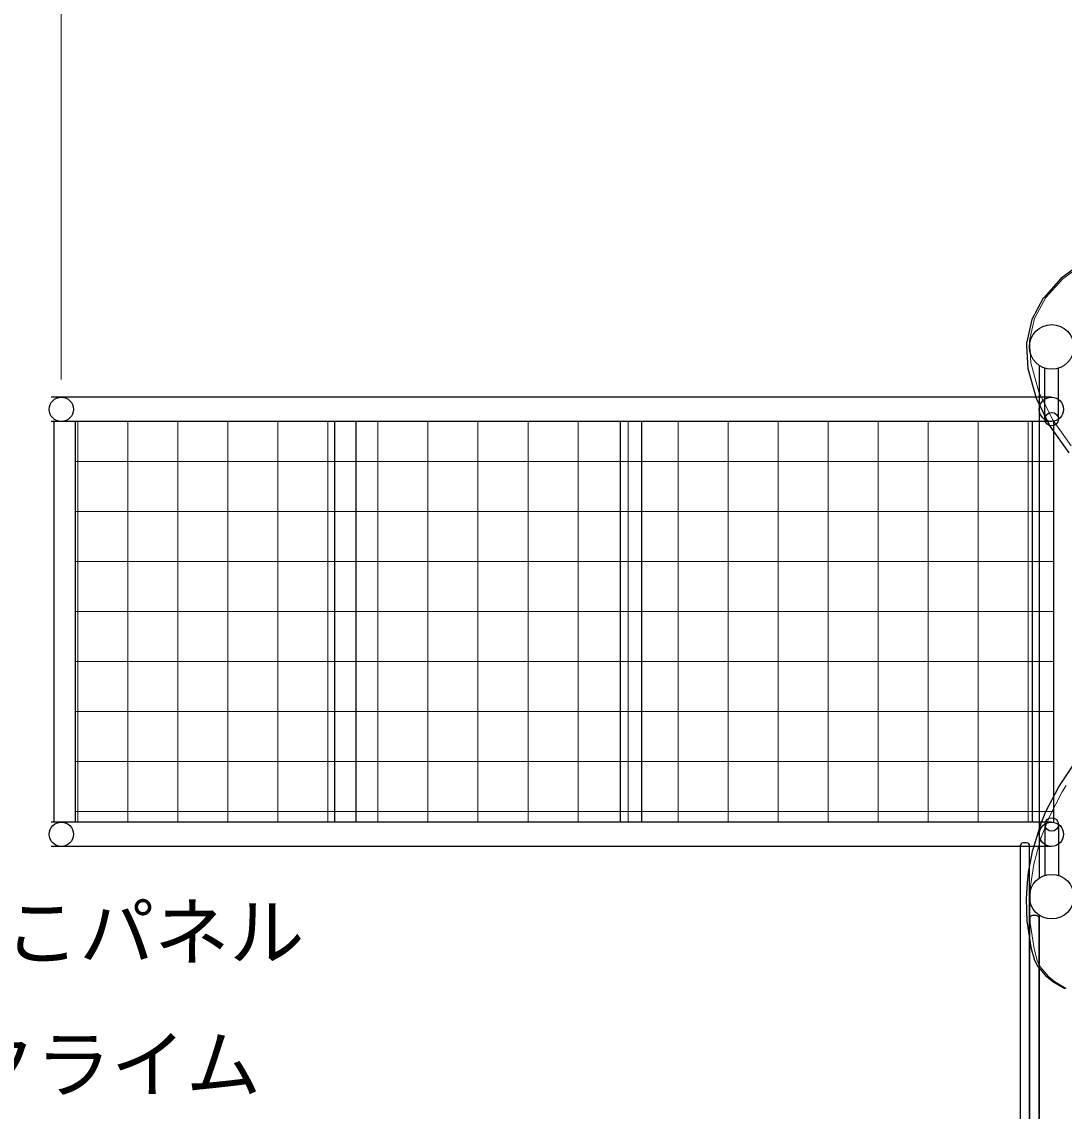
# Model space of a CAD drawing. Units: millimetres at full size, sheet at 1:60; details may follow other scales. Extents: x 900 to 24300, y 900 to 16920.
# Drawn here: x 2991 to 5075, y 13060 to 15240 of the extents above; entities that cross this region are included whole.
import ezdxf
from ezdxf.enums import TextEntityAlignment as Align

# ---------------------------------------------------------------- set-up
doc = ezdxf.new("R2010")
doc.units = ezdxf.units.MM
doc.header["$LTSCALE"] = 60
for name, color, linetype, lineweight in [('D-DCR-HCH', 8, 'Continuous', 13), ('D-STR-1', 1, 'Continuous', 25), ('D-STR-3', 251, 'Continuous', 9), ('D-STR-DIM', 7, 'Continuous', 0), ('D-STR-HTXT', 7, 'Continuous', 13)]:
    doc.layers.add(name, color=color, linetype=linetype, lineweight=lineweight)
doc.styles.add('ＭＳ ゴシック', font='')
doc.styles.get('ＭＳ ゴシック').set_extended_font_data('MS Gothic')

msp = doc.modelspace()

# ---------------------------------------------------------------- linework, layer by layer
at = {"layer": 'D-DCR-HCH'}
for p, q in [((3102.64, 14440.2), (3102.64, 13638.8)), ((3202.64, 14440.2), (3202.64, 13638.8)), ((3302.64, 14440.2), (3302.64, 13638.8)), ((3402.64, 14440.2), (3402.64, 13638.8)), ((3502.64, 14440.2), (3502.64, 13638.8)), ((3602.64, 14440.2), (3602.64, 13638.8)), ((3702.64, 14440.2), (3702.64, 13638.8)), ((3802.64, 14440.2), (3802.64, 13638.8)), ((3902.64, 14440.2), (3902.64, 13638.8)), ((4002.64, 14440.2), (4002.64, 13638.8)), ((4102.64, 14440.2), (4102.64, 13638.8)), ((4202.64, 14440.2), (4202.64, 13638.8)), ((4302.64, 14440.2), (4302.64, 13638.8)), ((4402.64, 14440.2), (4402.64, 13638.8)), ((4502.64, 14440.2), (4502.64, 13638.8)), ((4602.64, 14440.2), (4602.64, 13638.8)), ((4702.64, 14440.2), (4702.64, 13638.8)), ((4802.64, 14440.2), (4802.64, 13638.8)), ((4902.64, 14440.2), (4902.64, 13638.8)), ((5002.64, 14440.2), (5002.64, 13638.8)), ((3098.11, 14360.26), (3616.17, 14360.26)), ((3616.17, 14360.26), (3658.87, 14360.26)), ((3658.87, 14360.26), (4187.59, 14360.26)), ((4187.59, 14360.26), (4230.29, 14360.26)), ((4230.29, 14360.26), (5011.5, 14360.26)), ((5011.5, 14360.26), (5054.2, 14360.26)), ((3098.11, 14260.26), (3616.17, 14260.26)), ((3616.17, 14260.26), (3658.87, 14260.26)), ((3658.87, 14260.26), (4187.59, 14260.26)), ((4187.59, 14260.26), (4230.29, 14260.26)), ((4230.29, 14260.26), (5011.5, 14260.26)), ((5011.5, 14260.26), (5054.2, 14260.26)), ((3098.11, 14160.26), (3616.17, 14160.26)), ((3616.17, 14160.26), (3658.87, 14160.26)), ((3658.87, 14160.26), (4187.59, 14160.26)), ((4187.59, 14160.26), (4230.29, 14160.26)), ((4230.29, 14160.26), (5011.5, 14160.26)), ((5011.5, 14160.26), (5054.2, 14160.26)), ((3098.11, 14060.26), (3616.17, 14060.26)), ((3616.17, 14060.26), (3658.87, 14060.26)), ((3658.87, 14060.26), (4187.59, 14060.26)), ((4187.59, 14060.26), (4230.29, 14060.26)), ((4230.29, 14060.26), (5011.5, 14060.26)), ((5011.5, 14060.26), (5054.2, 14060.26)), ((3098.11, 13960.26), (3616.17, 13960.26)), ((3616.17, 13960.26), (3658.87, 13960.26)), ((3658.87, 13960.26), (4187.59, 13960.26)), ((4187.59, 13960.26), (4230.29, 13960.26)), ((4230.29, 13960.26), (5011.5, 13960.26)), ((5011.5, 13960.26), (5054.2, 13960.26)), ((3098.11, 13860.26), (3616.17, 13860.26)), ((3616.17, 13860.26), (3658.87, 13860.26)), ((3658.87, 13860.26), (4187.59, 13860.26)), ((4187.59, 13860.26), (4230.29, 13860.26)), ((4230.29, 13860.26), (5011.5, 13860.26)), ((5011.5, 13860.26), (5054.2, 13860.26)), ((3098.11, 13760.26), (3616.17, 13760.26)), ((3616.17, 13760.26), (3658.87, 13760.26)), ((3658.87, 13760.26), (4187.59, 13760.26)), ((4187.59, 13760.26), (4230.29, 13760.26)), ((4230.29, 13760.26), (5011.5, 13760.26)), ((5011.5, 13760.26), (5054.2, 13760.26)), ((3098.11, 13660.26), (3616.17, 13660.26)), ((3616.17, 13660.26), (3658.87, 13660.26)), ((3658.87, 13660.26), (4187.59, 13660.26)), ((4187.59, 13660.26), (4230.29, 13660.26)), ((4230.29, 13660.26), (5011.5, 13660.26)), ((5011.5, 13660.26), (5054.2, 13660.26))]:
    msp.add_line(p, q, dxfattribs=at)
at = {"layer": 'D-STR-1'}
for p, q in [((5112.72, 14758.73), (5068.11, 14726.11)), ((5068.11, 14726.11), (5033.69, 14687.82)), ((5032.93, 14686.9), (5010.04, 14644.38)), ((5033.69, 14687.82), (5032.93, 14686.9)), ((5010.04, 14644.38), (4999.71, 14599.47)), ((4999.71, 14599.47), (4999.42, 14598.18)), ((4999.42, 14598.18), (4999.42, 14591.81)), ((4999.42, 14591.81), (5002.08, 14546.31)), ((5002.08, 14546.31), (5018.59, 14486.79)), ((5024.6, 14552.63), (5024.6, 13526.38)), ((5036, 14444.95), (5036, 14547.08)), ((5063.2, 14444.95), (5063.2, 14547.08)), ((5049.11, 14488.8), (3049.6, 14488.8)), ((5018.59, 14486.79), (5045.86, 14430.74)), ((5049.11, 14440.2), (3049.6, 14440.2)), ((3055.41, 13638.8), (3055.41, 14440.2)), ((3098.11, 13638.8), (3098.11, 14440.2)), ((3616.17, 13638.8), (3616.17, 14440.2)), ((3658.87, 13638.8), (3658.87, 14440.2)), ((4187.59, 13638.8), (4187.59, 14440.2)), ((4230.29, 13638.8), (4230.29, 14440.2)), ((5011.5, 13638.8), (5011.5, 14440.2)), ((5045.86, 14430.74), (5083.68, 14377.83)), ((5054.2, 13638.8), (5054.2, 14440.2)), ((5063.77, 13709.48), (5095.65, 13757.49)), ((5038.17, 13659.79), (5063.77, 13709.48)), ((5028.56, 13636.49), (5038.17, 13659.79)), ((5049.11, 13638.8), (3049.6, 13638.8)), ((5012.32, 13584.78), (5028.56, 13636.49)), ((5036, 13634.05), (5036, 13531.93)), ((5063.2, 13634.05), (5063.2, 13531.93)), ((5049.11, 13590.2), (3049.6, 13590.2)), ((4986.6, 13591), (4986.6, 12288)), ((4999.6, 13597), (4992.6, 13597)), ((5003.42, 13538.76), (5012.03, 13583.51)), ((5005.6, 12288), (5005.6, 13591)), ((5012.03, 13583.51), (5012.32, 13584.78)), ((5001.57, 13517.14), (5003.42, 13538.76)), ((4999.51, 13485.85), (5001.57, 13517.14)), ((4999.7, 13461.88), (4999.51, 13485.85)), ((5000.88, 13441.04), (4999.7, 13461.88)), ((5018.6, 13452), (5011.6, 13452)), ((5024.6, 13452.63), (5024.6, 12426.38)), ((5008.45, 13388.87), (5000.88, 13441.04)), ((5005.6, 13446), (5005.6, 12433)), ((5024.6, 12433), (5024.6, 13446)), ((5008.74, 13387.59), (5008.45, 13388.87)), ((5016.14, 13361.79), (5008.74, 13387.59)), ((5022.83, 13349.44), (5016.14, 13361.79)), ((5023.61, 13348.51), (5022.83, 13349.44)), ((5039.69, 13329.31), (5023.61, 13348.51)), ((5051.72, 13319.29), (5039.69, 13329.31)), ((5075.89, 13304.94), (5051.72, 13319.29))]:
    msp.add_line(p, q, dxfattribs=at)
for centre, radius in [((5049.6, 14589.5), 44.55), ((3069.6, 14464.5), 24.3), ((5049.11, 14464.5), 24.3), ((5049.6, 14444.95), 13.6), ((5049.6, 13634.05), 13.6), ((3069.6, 13614.5), 24.3), ((5049.11, 13614.5), 24.3), ((5049.6, 13489.5), 44.55)]:
    msp.add_circle(centre, radius, dxfattribs=at)
for centre, start, end in [((4992.6, 13591), 90, 180), ((4999.6, 13591), 0, 90), ((5011.6, 13446), 90, 180), ((5018.6, 13446), 0, 90)]:
    msp.add_arc(centre, 6, start, end, dxfattribs=at)
at = {"layer": 'D-STR-3'}
for p, q in [((5071.92, 14725.74), (5115.85, 14757.86)), ((5038.03, 14688.03), (5071.92, 14725.74)), ((5015.55, 14646.27), (5038.03, 14688.03)), ((5005.41, 14602.16), (5015.55, 14646.27)), ((5008.05, 14557.38), (5005.41, 14602.16)), ((5024.1, 14499.76), (5008.05, 14557.38)), ((5051.12, 14444.22), (5024.1, 14499.76)), ((5088.59, 14391.81), (5051.12, 14444.22)), ((5070.84, 13699.06), (5078.77, 13711.9)), ((5045.01, 13649.77), (5070.84, 13699.06)), ((5027.99, 13606.58), (5045.01, 13649.77)), ((5014.04, 13554.91), (5027.99, 13606.58)), ((5007.36, 13510.32), (5014.04, 13554.91)), ((5005.7, 13457.73), (5007.36, 13510.32)), ((5006.87, 13437.04), (5005.7, 13457.73)), ((5014.39, 13385.25), (5006.87, 13437.04)), ((5021.58, 13360.06), (5014.39, 13385.25)), ((5028.02, 13348.18), (5021.58, 13360.06)), ((5043.58, 13329.62), (5028.02, 13348.18)), ((5055.22, 13319.92), (5043.58, 13329.62)), ((5078.6, 13306.04), (5055.22, 13319.92))]:
    msp.add_line(p, q, dxfattribs=at)
at = {"layer": 'D-STR-DIM', "lineweight": 13}
msp.add_line((3069.6, 14524.5), (3069.6, 16402.31), dxfattribs=at)

# ---------------------------------------------------------------- texts
at = {"layer": 'D-STR-HTXT', "style": 'ＭＳ ゴシック'}
for s, p in [('きのこパネル', (2655.33, 13330.96)), ('葉っぱのクライム', (2268.53, 13066.49))]:
    msp.add_text(s, height=110, dxfattribs=at).set_placement(p, align=Align.BOTTOM_LEFT)

doc.saveas('drawing.dxf')
